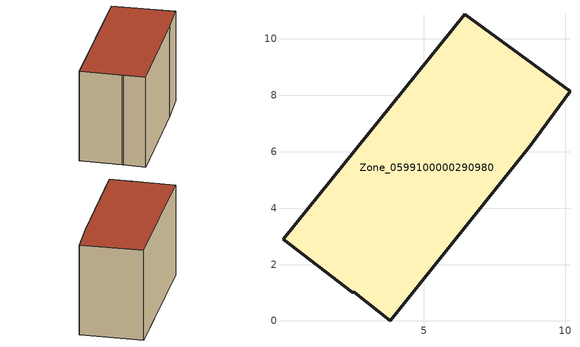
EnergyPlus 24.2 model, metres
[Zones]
Zone_0599100000290980
 floor ground (C_G): 0.01,2.9 6.45,10.87 10.18,8.14 8.77,6.21 3.81,0 2.54,1.02 2.47,1.01 z0
 wall outside (C_F): 3.81,0 8.77,6.21 10.18,8.14 6.45,10.87 0.01,2.9 2.47,1.01 2.54,1.02 3.81,0 z0:7.14
 roof outside (C_R): 2.47,1.01 2.54,1.02 3.81,0 8.77,6.21 10.18,8.14 6.45,10.87 0.01,2.9 z7.14
[BUILDING]
Pand.0599100000290980: North Axis=0; Terrain=City; Loads Convergence Tolerance Value=0.04; Temperature Convergence Tolerance Value=0.4; Solar Distribution=FullExterior; Maximum Number of Warmup Days=25; Minimum Number of Warmup Days=1
[Site:Location]
Rotterdam.The.Hague.AP_ZH_NLD Design_Conditions: Latitude=51.96; Longitude=4.45; Time Zone=1; Elevation=-4.5
[SITE:GROUNDTEMPERATURE:BUILDINGSURFACE]
18, 18, 18, 18, 18, 18, 18, 18, 18, 18, 18, 18
[MATERIAL] Thermal Absorptance=0.9; Solar Absorptance=0.7; Visible Absorptance=0.7
Name | Roughness | Thickness | Conductivity | Density | Specific Heat
G.D.1965 | MediumSmooth | 0.15 | 1 | 540 | 1210
F.D.1965 | Rough | 0.3 | 0.857143 | 1920 | 840
R.D.1965 | MediumRough | 0.2 | 0.08 | 1500 | 1000
[CONSTRUCTION]
C_G: G.D.1965
C_F: F.D.1965
C_R: R.D.1965
[ZONE]
Zone_0599100000290980: Type=1; Multiplier=1; Ceiling Height=Autocalculate; Volume=Autocalculate; Floor Area=autocalculate; Part of Total Floor Area=Yes
[ZONEINFILTRATION:DESIGNFLOWRATE]
Infil_Zone_0599100000290980: Zone or ZoneList or Space or SpaceList=Zone_0599100000290980; Schedule=AlwaysOn; Design Flow Rate Calculation Method=Flow/Area; Flow Rate per Floor Area=0.0042; Constant Term Coefficient=1; Temperature Term Coefficient=0; Velocity Term Coefficient=0; Velocity Squared Term Coefficient=0
[HVACTEMPLATE:ZONE:IDEALLOADSAIRSYSTEM]
Zone_0599100000290980: Maximum Heating Supply Air Temperature=50; Minimum Cooling Supply Air Temperature=13; Maximum Heating Supply Air Humidity Ratio=0.0156; Minimum Cooling Supply Air Humidity Ratio=0.0077; Heating Limit=NoLimit; Cooling Limit=NoLimit; Dehumidification Control Type=ConstantSensibleHeatRatio; Cooling Sensible Heat Ratio=0.7; Dehumidification Setpoint=60; Humidification Control Type=None; Humidification Setpoint=30; Outdoor Air Method=None; Outdoor Air Flow Rate per Person=0.00944; Outdoor Air Flow Rate per Zone Floor Area=0; Outdoor Air Flow Rate per Zone=0; Demand Controlled Ventilation Type=None; Outdoor Air Economizer Type=NoEconomizer; Heat Recovery Type=None; Sensible Heat Recovery Effectiveness=0.7; Latent Heat Recovery Effectiveness=0.65
[ZONECONTROL:THERMOSTAT]
ThermostatControl_Zone_0599100000290980: Zone or ZoneList=Zone_0599100000290980; Control Type Schedule=DualSetpointControlType; Control 1=Thermostat_Zone_0599100000290980; Temperature Difference Between Cutout And Setpoint=0
[THERMOSTATSETPOINT:DUALSETPOINT]
Thermostat_Zone_0599100000290980: Heating Setpoint Temperature Schedule=HeatingSetpoint_Zone_0599100000290980; Cooling Setpoint Temperature Schedule=CoolingSetpoint_Zone_0599100000290980
[SCHEDULE:COMPACT]
HeatingSetpoint_Zone_0599100000290980: Through: 12/31, For: AllDays, Until: 24:00, 21
CoolingSetpoint_Zone_0599100000290980: Through: 12/31, For: AllDays, Until: 24:00, 24
DualSetpointControlType: Through: 12/31, For: AllDays, Until: 24:00, 4
AlwaysOn: Through: 12/31, For: AllDays, Until: 24:00, 1
